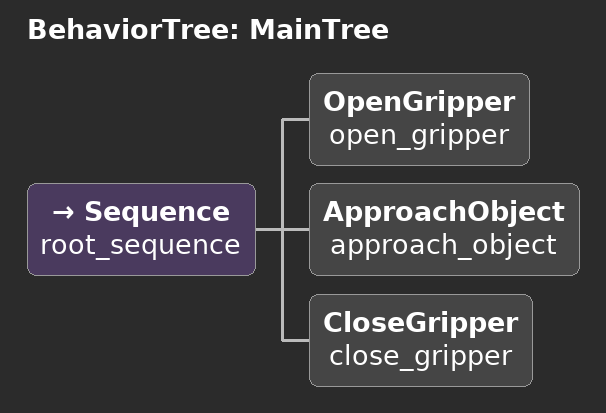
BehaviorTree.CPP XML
<!-- Test Behavior -->
<root main_tree_to_execute = "MainTree" >
     <BehaviorTree ID="MainTree">
         <Sequence name="root_sequence">
             <OpenGripper    name="open_gripper"/>
             <ApproachObject name="approach_object"/>
             <CloseGripper   name="close_gripper"/>
         </Sequence>
     </BehaviorTree>
</root>
